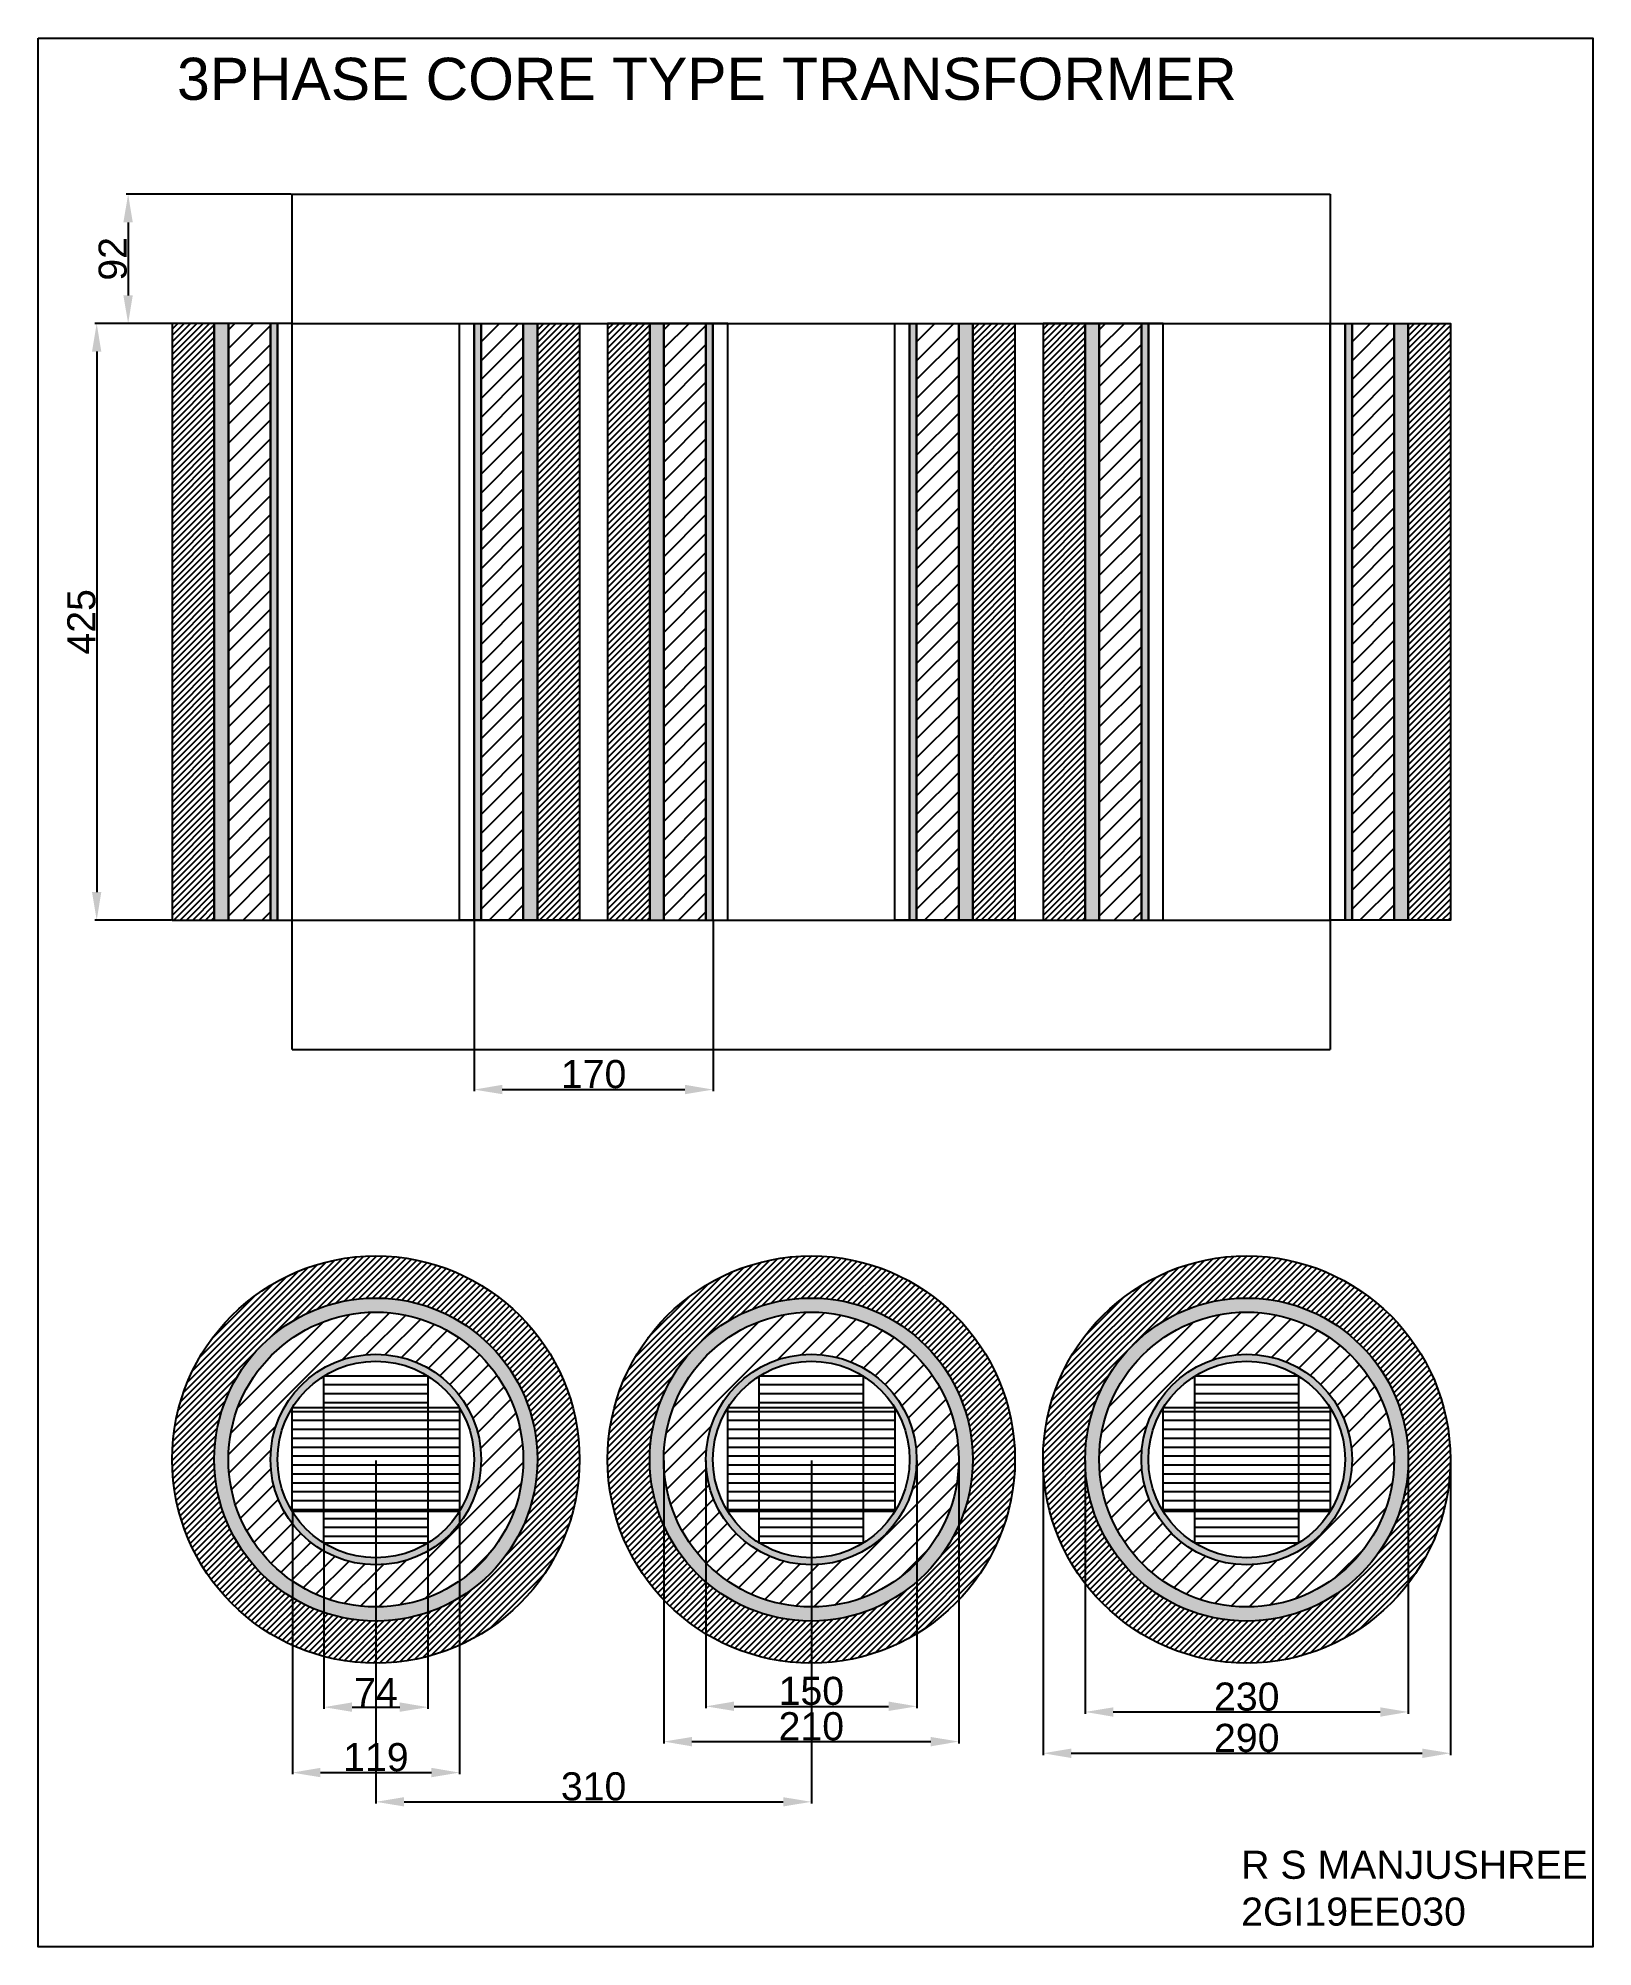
# Model space of a CAD drawing. Header units: millimetres. Extents: x 226 to 1333, y -9 to 1351.
import ezdxf

# ---------------------------------------------------------------- set-up
doc = ezdxf.new("R2010")
doc.units = ezdxf.units.MM
doc.styles.get("Standard").update_dxf_attribs({"font": 'arial.ttf'})
doc.dimstyles.new('ISO-25', dxfattribs={"dimtxt": 20, "dimasz": 20, "dimexe": 1.25, "dimexo": 0.625, "dimtad": 1, "dimtxsty": 'Standard', "dimcen": 2.5, "dimadec": 0, "dimazin": 0, "dimtfac": 1, "dimtmove": 0, "dimatfit": 3, "dimfxl": 1, "dimarcsym": 0})
pattern_1 = [(180, (-466.753, -338.452), (-4e-16, -6.35), [])]
pattern_2 = [(45, (310, 0), (-6.73519, 6.73519), [])]
pattern_3 = [(45, (310, 0), (-2.245064, 2.245064), [])]
pattern_4 = [(45, (620, 0), (-6.73519, 6.73519), [])]
pattern_5 = [(45, (620, 0), (-2.245064, 2.245064), [])]

# ---------------------------------------------------------------- blocks, each defined once
blk = doc.blocks.new('*U1')
h = blk.add_hatch()
h.set_pattern_fill('ANSI31', color=256)
h.set_pattern_definition([(45, (-466.7532, -338.452), (-2.245064, 2.245064), [])])
h.paths.add_polyline_path([(-145, 0, 1), (145, 0, 1)])
h.paths.add_polyline_path([(115, 0, -1), (-115, 0, -1)], flags=16)
h.paths.add_polyline_path([(105, 0, -1), (-105, 0, -1)], flags=0)
h.paths.add_polyline_path([(75, 0, -1), (-75, 0, -1)], flags=0)
h.paths.add_polyline_path([(36.9, 59.5), (37, 59.5), (37, 59.4, -0.11474), (59.4, 37), (59.5, 37), (59.5, 36.9, -0.139599), (70, 0, -0.139599), (59.5, -36.9), (59.5, -37), (59.4, -37, -0.11474), (37, -59.4), (37, -59.5), (36.9, -59.5, -0.284747), (-36.9, -59.5), (-37, -59.5), (-37, -59.4, -0.11474), (-59.4, -37), (-59.5, -37), (-59.5, -36.9, -0.139599), (-70, 0, -0.139599), (-59.5, 36.9), (-59.5, 37), (-59.4, 37, -0.11474), (-37, 59.4), (-37, 59.5), (-36.9, 59.5, -0.284747)], flags=0)
h = blk.add_hatch(color=256)
h.dxf.hatch_style = 1
h.paths.add_polyline_path([(-115, 0, 1), (115, 0, 1)])
h.paths.add_polyline_path([(105, 0, -1), (-105, 0, -1)], flags=16)
h.paths.add_polyline_path([(75, 0, -1), (-75, 0, -1)], flags=0)
h.paths.add_polyline_path([(36.9, 59.5), (37, 59.5), (37, 59.4, -0.11474), (59.4, 37), (59.5, 37), (59.5, 36.9, -0.139599), (70, 0, -0.139599), (59.5, -36.9), (59.5, -37), (59.4, -37, -0.11474), (37, -59.4), (37, -59.5), (36.9, -59.5, -0.284747), (-36.9, -59.5), (-37, -59.5), (-37, -59.4, -0.11474), (-59.4, -37), (-59.5, -37), (-59.5, -36.9, -0.139599), (-70, 0, -0.139599), (-59.5, 36.9), (-59.5, 37), (-59.4, 37, -0.11474), (-37, 59.4), (-37, 59.5), (-36.9, 59.5, -0.284747)], flags=0)
h.paths.add_polyline_path([(-75, 0, 1), (75, 0, 1)], flags=0)
h = blk.add_hatch()
h.set_pattern_fill('ANSI31', color=256, scale=3)
h.set_pattern_definition([(45, (-466.753, -338.452), (-6.73519, 6.73519), [])])
h.paths.add_polyline_path([(-105, 0, 1), (105, 0, 1)])
h.paths.add_polyline_path([(75, 0, -1), (-75, 0, -1)], flags=16)
h.paths.add_polyline_path([(36.9, 59.5), (37, 59.5), (37, 59.4, -0.11474), (59.4, 37), (59.5, 37), (59.5, 36.9, -0.139599), (70, 0, -0.139599), (59.5, -36.9), (59.5, -37), (59.4, -37, -0.11474), (37, -59.4), (37, -59.5), (36.9, -59.5, -0.284747), (-36.9, -59.5), (-37, -59.5), (-37, -59.4, -0.11474), (-59.4, -37), (-59.5, -37), (-59.5, -36.9, -0.139599), (-70, 0, -0.139599), (-59.5, 36.9), (-59.5, 37), (-59.4, 37, -0.11474), (-37, 59.4), (-37, 59.5), (-36.9, 59.5, -0.284747)], flags=0)
h = blk.add_hatch(color=256)
h.dxf.hatch_style = 1
h.paths.add_polyline_path([(-75, 0, 1), (75, 0, 1)])
h.paths.add_polyline_path([(-37, 59.4), (-37, 59.5), (-36.9, 59.5, -0.284747), (36.9, 59.5), (37, 59.5), (37, 59.4, -0.11474), (59.4, 37), (59.5, 37), (59.5, 36.9, -0.139599), (70, 0, -0.139599), (59.5, -36.9), (59.5, -37), (59.4, -37, -0.11474), (37, -59.4), (37, -59.5), (36.9, -59.5, -0.284747), (-36.9, -59.5), (-37, -59.5), (-37, -59.4, -0.11474), (-59.4, -37), (-59.5, -37), (-59.5, -36.9, -0.139599), (-70, 0, -0.139599), (-59.5, 36.9), (-59.5, 37), (-59.4, 37, -0.11474)], flags=16)
h = blk.add_hatch()
h.set_pattern_fill('ANSI31', color=256, scale=2, angle=135)
h.set_pattern_definition(pattern_1)
h.paths.add_polyline_path([(-37, 59.5), (37, 59.5), (37, -59.5), (-37, -59.5)])
h = blk.add_hatch()
h.set_pattern_fill('ANSI31', color=256, scale=2, angle=135)
h.set_pattern_definition(pattern_1)
h.paths.add_polyline_path([(-59.5, 37), (59.5, 37), (59.5, -37), (-59.5, -37)])
for points in [[(-37, 59.5), (37, 59.5), (37, -59.5), (-37, -59.5)], [(-59.5, 37), (59.5, 37), (59.5, -37), (-59.5, -37)]]:
    blk.add_lwpolyline(points, close=True)
for radius in [145, 115, 105, 75, 70]:
    blk.add_circle((0, 0), radius)
blk = doc.blocks.new('*U2')
at = {"color": 0, "linetype": 'ByBlock', "lineweight": -2, "transparency": 16777216}
for p in [(0, 0), (310, 0), (620, 0)]:
    blk.add_blockref('*U1', p, dxfattribs=at)
blk = doc.blocks.new('*D3')
at = {"color": 0, "lineweight": -2, "transparency": 16777216}
for p, q in [((406.6, 1239.5), (289.1, 1239.5)), ((290.4, 1219.5), (290.4, 1167.5)), ((406.6, 1147.5), (289.1, 1147.5))]:
    blk.add_line(p, q, dxfattribs=at)
at = {"color": 0, "transparency": 16777216}
for points in [[(287, 1219.5), (293.7, 1219.5), (290.4, 1239.5)], [(287, 1167.5), (293.7, 1167.5), (290.4, 1147.5)]]:
    blk.add_solid(points, dxfattribs=at)
at = {"layer": 'Defpoints', "color": 0, "transparency": 16777216}
for p in [(407.3, 1239.5), (290.4, 1147.5), (407.3, 1147.5)]:
    blk.add_point(p, dxfattribs=at)
at = {"color": 0, "transparency": 16777216, "insert": (279.5, 1193.5), "char_height": 20, "attachment_point": 5, "rotation": 90}
blk.add_mtext('92', dxfattribs=at)
blk = doc.blocks.new('*D4')
at = {"color": 0, "lineweight": -2, "transparency": 16777216}
for p, q in [((321.1, 1147.5), (266.8, 1147.5)), ((268, 1127.5), (268, 742.5)), ((321.1, 722.5), (266.8, 722.5))]:
    blk.add_line(p, q, dxfattribs=at)
at = {"color": 0, "transparency": 16777216}
for points in [[(264.7, 1127.5), (271.3, 1127.5), (268, 1147.5)], [(264.7, 742.5), (271.3, 742.5), (268, 722.5)]]:
    blk.add_solid(points, dxfattribs=at)
at = {"layer": 'Defpoints', "color": 0, "transparency": 16777216}
for p in [(321.8, 1147.5), (268, 722.5), (321.8, 722.5)]:
    blk.add_point(p, dxfattribs=at)
at = {"color": 0, "transparency": 16777216, "insert": (257.2, 935), "char_height": 20, "attachment_point": 5, "rotation": 90}
blk.add_mtext('425', dxfattribs=at)
blk = doc.blocks.new('*D5')
at = {"color": 0, "lineweight": -2, "transparency": 16777216}
for p, q in [((429.8, 278.4), (429.8, 160.9)), ((503.8, 278.4), (503.8, 160.9)), ((449.8, 162.1), (483.8, 162.1))]:
    blk.add_line(p, q, dxfattribs=at)
at = {"color": 0, "transparency": 16777216}
for points in [[(449.8, 165.5), (449.8, 158.8), (429.8, 162.1)], [(483.8, 165.5), (483.8, 158.8), (503.8, 162.1)]]:
    blk.add_solid(points, dxfattribs=at)
at = {"layer": 'Defpoints', "color": 0, "transparency": 16777216}
for p in [(429.8, 279), (503.8, 279), (503.8, 162.1)]:
    blk.add_point(p, dxfattribs=at)
at = {"color": 0, "transparency": 16777216, "insert": (466.8, 172.8), "char_height": 20, "attachment_point": 5}
blk.add_mtext('74', dxfattribs=at)
blk = doc.blocks.new('*D6')
at = {"color": 0, "lineweight": -2, "transparency": 16777216}
for p, q in [((407.3, 301), (407.3, 114.3)), ((526.3, 301), (526.3, 114.3)), ((427.3, 115.5), (506.3, 115.5))]:
    blk.add_line(p, q, dxfattribs=at)
at = {"color": 0, "transparency": 16777216}
for points in [[(427.3, 118.9), (427.3, 112.2), (407.3, 115.5)], [(506.3, 118.9), (506.3, 112.2), (526.3, 115.5)]]:
    blk.add_solid(points, dxfattribs=at)
at = {"layer": 'Defpoints', "color": 0, "transparency": 16777216}
for p in [(407.3, 301.6), (526.3, 301.6), (526.3, 115.5)]:
    blk.add_point(p, dxfattribs=at)
at = {"color": 0, "transparency": 16777216, "insert": (466.8, 126.4), "char_height": 20, "attachment_point": 5}
blk.add_mtext('119', dxfattribs=at)
blk = doc.blocks.new('*D7')
at = {"color": 0, "lineweight": -2, "transparency": 16777216}
for p, q in [((701.8, 337.8), (701.8, 161.5)), ((851.8, 337.8), (851.8, 161.5)), ((721.8, 162.7), (831.8, 162.7))]:
    blk.add_line(p, q, dxfattribs=at)
at = {"color": 0, "transparency": 16777216}
for points in [[(721.8, 166.1), (721.8, 159.4), (701.8, 162.7)], [(831.8, 166.1), (831.8, 159.4), (851.8, 162.7)]]:
    blk.add_solid(points, dxfattribs=at)
at = {"layer": 'Defpoints', "color": 0, "transparency": 16777216}
for p in [(701.8, 338.5), (851.8, 338.5), (851.8, 162.7)]:
    blk.add_point(p, dxfattribs=at)
at = {"color": 0, "transparency": 16777216, "insert": (776.8, 173.6), "char_height": 20, "attachment_point": 5}
blk.add_mtext('150', dxfattribs=at)
blk = doc.blocks.new('*D8')
at = {"color": 0, "lineweight": -2, "transparency": 16777216}
for p, q in [((671.8, 337.8), (671.8, 136.3)), ((881.8, 337.8), (881.8, 136.3)), ((691.8, 137.6), (861.8, 137.6))]:
    blk.add_line(p, q, dxfattribs=at)
at = {"color": 0, "transparency": 16777216}
for points in [[(691.8, 140.9), (691.8, 134.2), (671.8, 137.6)], [(861.8, 140.9), (861.8, 134.2), (881.8, 137.6)]]:
    blk.add_solid(points, dxfattribs=at)
at = {"layer": 'Defpoints', "color": 0, "transparency": 16777216}
for p in [(671.8, 338.5), (881.8, 338.5), (881.8, 137.6)]:
    blk.add_point(p, dxfattribs=at)
at = {"color": 0, "transparency": 16777216, "insert": (776.8, 148.4), "char_height": 20, "attachment_point": 5}
blk.add_mtext('210', dxfattribs=at)
blk = doc.blocks.new('*D9')
at = {"color": 0, "lineweight": -2, "transparency": 16777216}
for p, q in [((971.8, 337.8), (971.8, 157.4)), ((1201.8, 337.8), (1201.8, 157.4)), ((991.8, 158.7), (1181.8, 158.7))]:
    blk.add_line(p, q, dxfattribs=at)
at = {"color": 0, "transparency": 16777216}
for points in [[(991.8, 162), (991.8, 155.3), (971.8, 158.7)], [(1181.8, 162), (1181.8, 155.3), (1201.8, 158.7)]]:
    blk.add_solid(points, dxfattribs=at)
at = {"layer": 'Defpoints', "color": 0, "transparency": 16777216}
for p in [(971.8, 338.5), (1201.8, 338.5), (1201.8, 158.7)]:
    blk.add_point(p, dxfattribs=at)
at = {"color": 0, "transparency": 16777216, "insert": (1086.8, 169.5), "char_height": 20, "attachment_point": 5}
blk.add_mtext('230', dxfattribs=at)
blk = doc.blocks.new('*D10')
at = {"color": 0, "lineweight": -2, "transparency": 16777216}
for p, q in [((941.8, 337.8), (941.8, 128)), ((1231.8, 337.8), (1231.8, 128)), ((961.8, 129.3), (1211.8, 129.3))]:
    blk.add_line(p, q, dxfattribs=at)
at = {"color": 0, "transparency": 16777216}
for points in [[(961.8, 132.6), (961.8, 125.9), (941.8, 129.3)], [(1211.8, 132.6), (1211.8, 125.9), (1231.8, 129.3)]]:
    blk.add_solid(points, dxfattribs=at)
at = {"layer": 'Defpoints', "color": 0, "transparency": 16777216}
for p in [(941.8, 338.5), (1231.8, 338.5), (1231.8, 129.3)]:
    blk.add_point(p, dxfattribs=at)
at = {"color": 0, "transparency": 16777216, "insert": (1086.8, 140.1), "char_height": 20, "attachment_point": 5}
blk.add_mtext('290', dxfattribs=at)
blk = doc.blocks.new('*D11')
at = {"color": 0, "lineweight": -2, "transparency": 16777216}
for p, q in [((466.8, 337.8), (466.8, 93.5)), ((776.8, 337.8), (776.8, 93.5)), ((486.8, 94.7), (756.8, 94.7))]:
    blk.add_line(p, q, dxfattribs=at)
at = {"color": 0, "transparency": 16777216}
for points in [[(486.8, 98), (486.8, 91.4), (466.8, 94.7)], [(756.8, 98), (756.8, 91.4), (776.8, 94.7)]]:
    blk.add_solid(points, dxfattribs=at)
at = {"layer": 'Defpoints', "color": 0, "transparency": 16777216}
for p in [(466.8, 338.5), (776.8, 338.5), (776.8, 94.7)]:
    blk.add_point(p, dxfattribs=at)
at = {"color": 0, "transparency": 16777216, "insert": (621.8, 105.6), "char_height": 20, "attachment_point": 5}
blk.add_mtext('310', dxfattribs=at)
blk = doc.blocks.new('*D12')
at = {"color": 0, "lineweight": -2, "transparency": 16777216}
for p, q in [((536.8, 721.9), (536.8, 600.7)), ((706.8, 721.9), (706.8, 600.7)), ((556.8, 601.9), (686.8, 601.9))]:
    blk.add_line(p, q, dxfattribs=at)
at = {"color": 0, "transparency": 16777216}
for points in [[(556.8, 605.3), (556.8, 598.6), (536.8, 601.9)], [(686.8, 605.3), (686.8, 598.6), (706.8, 601.9)]]:
    blk.add_solid(points, dxfattribs=at)
at = {"layer": 'Defpoints', "color": 0, "transparency": 16777216}
for p in [(536.8, 722.5), (706.8, 722.5), (706.8, 601.9)]:
    blk.add_point(p, dxfattribs=at)
at = {"color": 0, "transparency": 16777216, "insert": (621.8, 612.8), "char_height": 20, "attachment_point": 5}
blk.add_mtext('170', dxfattribs=at)

msp = doc.modelspace()

# ---------------------------------------------------------------- hatches: boundary and pattern name
h = msp.add_hatch()
h.set_pattern_fill('ANSI31', color=256)
h.paths.add_polyline_path([(351.753, 1147.531), (321.753, 1147.531), (321.753, 722.531), (351.753, 722.531)])
h = msp.add_hatch(color=256)
h.dxf.hatch_style = 1
h.paths.add_polyline_path([(391.753, 1147.531), (396.753, 1147.531), (396.753, 722.531), (391.753, 722.531)])
h.paths.add_polyline_path([(351.753, 1147.531), (361.753, 1147.531), (361.753, 722.531), (351.753, 722.531)])
h = msp.add_hatch()
h.set_pattern_fill('ANSI31', color=256, scale=3)
h.paths.add_polyline_path([(361.753, 1147.531), (391.753, 1147.531), (391.753, 722.531), (361.753, 722.531)])
h = msp.add_hatch(color=256)
h.dxf.hatch_style = 1
h.paths.add_polyline_path([(541.753, 1147.531), (536.753, 1147.531), (536.753, 722.531), (541.753, 722.531)])
h.paths.add_polyline_path([(581.753, 1147.531), (571.753, 1147.531), (571.753, 722.531), (581.753, 722.531)])
h = msp.add_hatch()
h.set_pattern_fill('ANSI31', color=256, scale=3)
h.paths.add_polyline_path([(571.753, 1147.531), (541.753, 1147.531), (541.753, 722.531), (571.753, 722.531)])
h = msp.add_hatch()
h.set_pattern_fill('ANSI31', color=256)
h.paths.add_polyline_path([(611.753, 1147.531), (581.753, 1147.531), (581.753, 722.531), (611.753, 722.531)])
h = msp.add_hatch()
h.set_pattern_fill('ANSI31', color=256)
h.set_pattern_definition(pattern_3)
h.paths.add_polyline_path([(661.753, 1147.531), (631.753, 1147.531), (631.753, 722.531), (661.753, 722.531)])
h = msp.add_hatch(color=256)
h.dxf.hatch_style = 1
h.paths.add_polyline_path([(701.753, 1147.531), (706.753, 1147.531), (706.753, 722.531), (701.753, 722.531)])
h.paths.add_polyline_path([(661.753, 1147.531), (671.753, 1147.531), (671.753, 722.531), (661.753, 722.531)])
h = msp.add_hatch()
h.set_pattern_fill('ANSI31', color=256, scale=3)
h.set_pattern_definition(pattern_2)
h.paths.add_polyline_path([(671.753, 1147.531), (701.753, 1147.531), (701.753, 722.531), (671.753, 722.531)])
h = msp.add_hatch(color=256)
h.dxf.hatch_style = 1
h.paths.add_polyline_path([(851.753, 1147.531), (846.753, 1147.531), (846.753, 722.531), (851.753, 722.531)])
h.paths.add_polyline_path([(891.753, 1147.531), (881.753, 1147.531), (881.753, 722.531), (891.753, 722.531)])
h = msp.add_hatch()
h.set_pattern_fill('ANSI31', color=256, scale=3)
h.set_pattern_definition(pattern_2)
h.paths.add_polyline_path([(881.753, 1147.531), (851.753, 1147.531), (851.753, 722.531), (881.753, 722.531)])
h = msp.add_hatch()
h.set_pattern_fill('ANSI31', color=256)
h.set_pattern_definition(pattern_3)
h.paths.add_polyline_path([(921.753, 1147.531), (891.753, 1147.531), (891.753, 722.531), (921.753, 722.531)])
h = msp.add_hatch()
h.set_pattern_fill('ANSI31', color=256)
h.set_pattern_definition(pattern_5)
h.paths.add_polyline_path([(971.753, 1147.531), (941.753, 1147.531), (941.753, 722.531), (971.753, 722.531)])
h = msp.add_hatch(color=256)
h.dxf.hatch_style = 1
h.paths.add_polyline_path([(1011.753, 1147.531), (1016.753, 1147.531), (1016.753, 722.531), (1011.753, 722.531)])
h.paths.add_polyline_path([(971.753, 1147.531), (981.753, 1147.531), (981.753, 722.531), (971.753, 722.531)])
h = msp.add_hatch()
h.set_pattern_fill('ANSI31', color=256, scale=3)
h.set_pattern_definition(pattern_4)
h.paths.add_polyline_path([(981.753, 1147.531), (1011.753, 1147.531), (1011.753, 722.531), (981.753, 722.531)])
h = msp.add_hatch(color=256)
h.dxf.hatch_style = 1
h.paths.add_polyline_path([(1161.753, 1147.531), (1156.753, 1147.531), (1156.753, 722.531), (1161.753, 722.531)])
h.paths.add_polyline_path([(1201.753, 1147.531), (1191.753, 1147.531), (1191.753, 722.531), (1201.753, 722.531)])
h = msp.add_hatch()
h.set_pattern_fill('ANSI31', color=256, scale=3)
h.set_pattern_definition(pattern_4)
h.paths.add_polyline_path([(1191.753, 1147.531), (1161.753, 1147.531), (1161.753, 722.531), (1191.753, 722.531)])
h = msp.add_hatch()
h.set_pattern_fill('ANSI31', color=256)
h.set_pattern_definition(pattern_5)
h.paths.add_polyline_path([(1231.753, 1147.531), (1201.753, 1147.531), (1201.753, 722.531), (1231.753, 722.531)])

# ---------------------------------------------------------------- linework, layer by layer
for p, q in [((407.253, 630.531), (407.253, 1239.531)), ((407.253, 1239.531), (1146.253, 1239.531)), ((1146.253, 1239.531), (1146.253, 630.531)), ((407.253, 1147.531), (1146.253, 1147.531)), ((407.253, 722.531), (1146.253, 722.531)), ((407.253, 630.531), (1146.253, 630.531))]:
    msp.add_line(p, q)
for points in [[(226.353, 1350.651), (1333.178, 1350.651), (1333.178, -8.561), (226.353, -8.561)], [(351.753, 1147.531), (321.753, 1147.531), (321.753, 722.531), (351.753, 722.531)], [(361.753, 1147.531), (351.753, 1147.531), (351.753, 722.531), (361.753, 722.531)], [(391.753, 1147.531), (361.753, 1147.531), (361.753, 722.531), (391.753, 722.531)], [(396.753, 1147.531), (391.753, 1147.531), (391.753, 722.531), (396.753, 722.531)], [(407.253, 1147.531), (396.753, 1147.531), (396.753, 722.531), (407.253, 722.531)], [(526.253, 1147.531), (536.753, 1147.531), (536.753, 722.531), (526.253, 722.531)], [(536.753, 1147.531), (541.753, 1147.531), (541.753, 722.531), (536.753, 722.531)], [(541.753, 1147.531), (571.753, 1147.531), (571.753, 722.531), (541.753, 722.531)], [(571.753, 1147.531), (581.753, 1147.531), (581.753, 722.531), (571.753, 722.531)], [(581.753, 1147.531), (611.753, 1147.531), (611.753, 722.531), (581.753, 722.531)], [(661.753, 1147.531), (631.753, 1147.531), (631.753, 722.531), (661.753, 722.531)], [(671.753, 1147.531), (661.753, 1147.531), (661.753, 722.531), (671.753, 722.531)], [(701.753, 1147.531), (671.753, 1147.531), (671.753, 722.531), (701.753, 722.531)], [(706.753, 1147.531), (701.753, 1147.531), (701.753, 722.531), (706.753, 722.531)], [(717.253, 1147.531), (706.753, 1147.531), (706.753, 722.531), (717.253, 722.531)], [(836.253, 1147.531), (846.753, 1147.531), (846.753, 722.531), (836.253, 722.531)], [(846.753, 1147.531), (851.753, 1147.531), (851.753, 722.531), (846.753, 722.531)], [(851.753, 1147.531), (881.753, 1147.531), (881.753, 722.531), (851.753, 722.531)], [(881.753, 1147.531), (891.753, 1147.531), (891.753, 722.531), (881.753, 722.531)], [(891.753, 1147.531), (921.753, 1147.531), (921.753, 722.531), (891.753, 722.531)], [(971.753, 1147.531), (941.753, 1147.531), (941.753, 722.531), (971.753, 722.531)], [(981.753, 1147.531), (971.753, 1147.531), (971.753, 722.531), (981.753, 722.531)], [(1011.753, 1147.531), (981.753, 1147.531), (981.753, 722.531), (1011.753, 722.531)], [(1016.753, 1147.531), (1011.753, 1147.531), (1011.753, 722.531), (1016.753, 722.531)], [(1027.253, 1147.531), (1016.753, 1147.531), (1016.753, 722.531), (1027.253, 722.531)], [(1146.253, 1147.531), (1156.753, 1147.531), (1156.753, 722.531), (1146.253, 722.531)], [(1156.753, 1147.531), (1161.753, 1147.531), (1161.753, 722.531), (1156.753, 722.531)], [(1161.753, 1147.531), (1191.753, 1147.531), (1191.753, 722.531), (1161.753, 722.531)], [(1191.753, 1147.531), (1201.753, 1147.531), (1201.753, 722.531), (1191.753, 722.531)], [(1201.753, 1147.531), (1231.753, 1147.531), (1231.753, 722.531), (1201.753, 722.531)]]:
    msp.add_lwpolyline(points, close=True)

# ---------------------------------------------------------------- block references
msp.add_blockref('*U2', (466.753, 338.452))

# ---------------------------------------------------------------- texts
at = {"attachment_point": 1}
for s, width, insert, char_height in [('3PHASE CORE TYPE TRANSFORMER', 885.13732, (325.221, 1336.708), 30), ('R S MANJUSHREE\\P2GI19EE030', 743.76196, (1082.833, 59.87), 20)]:
    msp.add_mtext_dynamic_manual_height_columns(s, width=width, gutter_width=12.5, heights=[0], dxfattribs=dict(at, insert=insert, char_height=char_height))

# ---------------------------------------------------------------- dimensions: what is measured, and where the dimension line sits
for base, p1, p2, picture, middle in [((290.353, 1147.531), (407.253, 1239.531), (407.253, 1147.531), '*D3', (279.516, 1193.531)), ((268.001, 722.531), (321.753, 1147.531), (321.753, 722.531), '*D4', (257.165, 935.031))]:
    dim = msp.add_linear_dim(base=base, p1=p1, p2=p2, angle=90, dimstyle='ISO-25')
    dim.commit()
    dim.dimension.update_dxf_attribs({"geometry": picture, "text_midpoint": middle})
for base, p1, p2, picture, middle in [((706.753, 601.949), (536.753, 722.531), (706.753, 722.531), '*D12', (621.753, 612.786)), ((776.753, 94.711), (466.753, 338.452), (776.753, 338.452), '*D11', (621.753, 105.555)), ((881.753, 137.553), (671.753, 338.452), (881.753, 338.452), '*D8', (776.753, 148.389)), ((851.753, 162.728), (701.753, 338.452), (851.753, 338.452), '*D7', (776.753, 173.565)), ((1231.753, 129.276), (941.753, 338.452), (1231.753, 338.452), '*D10', (1086.753, 140.112)), ((1201.753, 158.659), (971.753, 338.452), (1201.753, 338.452), '*D9', (1086.753, 169.502)), ((503.753, 162.148), (429.753, 279.03), (503.753, 279.03), '*D5', (466.753, 172.773))]:
    dim = msp.add_linear_dim(base=base, p1=p1, p2=p2, dimstyle='ISO-25')
    dim.commit()
    dim.dimension.update_dxf_attribs({"geometry": picture, "text_midpoint": middle})
dim = msp.add_linear_dim(base=(526.253, 115.53), p1=(407.253, 301.577), p2=(526.253, 301.577), dimstyle='ISO-25')
dim.commit()
dim.dimension.update_dxf_attribs({"geometry": '*D6', "text_midpoint": (466.753, 115.53), "dimtype": 160})

doc.saveas('drawing.dxf')
